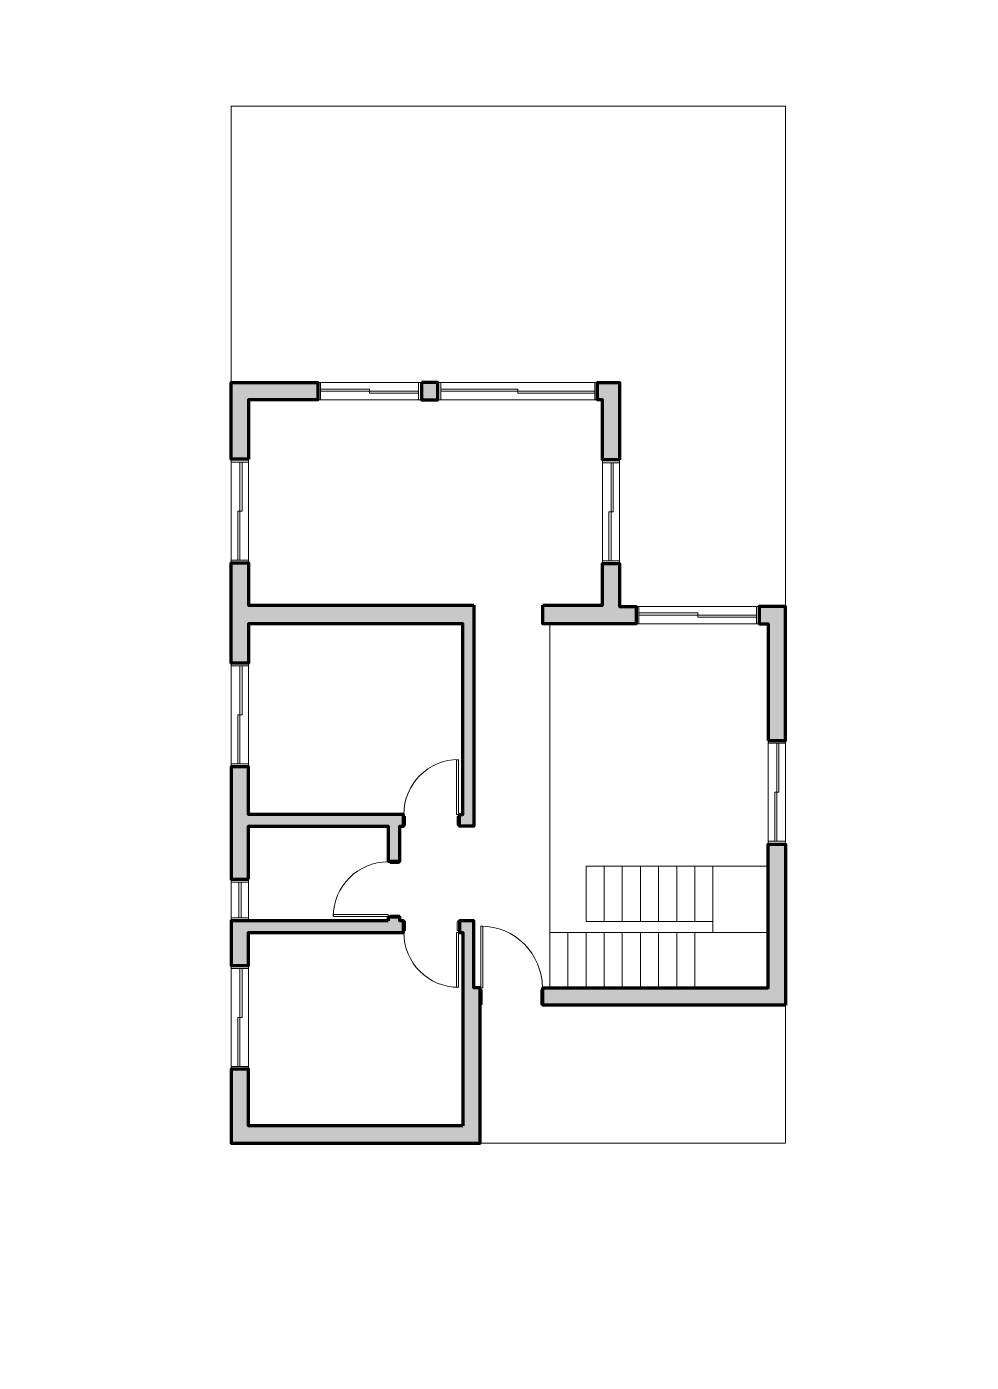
# Paper-space layout 'plano-baja' of a CAD drawing. Header units: metres, sheet in millimetres. Extents: x 0 to 210, y 0 to 297.
# The model-space entities are those that its viewports show. They can reach past a viewport. Long polylines and large blocks are cut down to what shows.
import ezdxf

# ---------------------------------------------------------------- set-up
doc = ezdxf.new("R2010")
doc.units = ezdxf.units.M
for name, color, linetype, lineweight in [('ARQ-ABERTURA', 2, 'Continuous', 13), ('ARQ-ABERTURA-CORTE', 3, 'Continuous', 15), ('ARQ-ABERTURA-SECUNDARIA', 1, 'Continuous', 9), ('ARQ-MURO-CORTE', 4, 'Continuous', 80)]:
    doc.layers.add(name, color=color, linetype=linetype, lineweight=lineweight)
for name, color, linetype, lineweight, true_color in [('ARQ-ABERTURA-PROYECCION', 7, 'Continuous', 13, 0x7f7f7f), ('ARQ-BLANCO', 7, 'Continuous', 80, 0xffffff), ('ARQ-GRIS', 7, 'Continuous', 15, 0x7f7f7f)]:
    doc.layers.add(name, color=color, linetype=linetype, lineweight=lineweight, true_color=true_color)
doc.layers.add('VP', color=7, linetype='Continuous')
doc.layers.get('VP').freeze()
doc.styles.add('Cota', font='GOTHIC.TTF', dxfattribs={"height": 0.0018})

# ---------------------------------------------------------------- blocks, each defined once
blk = doc.blocks.new('*U26')
at = {"layer": 'ARQ-ABERTURA-CORTE', "ltscale": 0.05}
blk.add_lwpolyline([(0.01, 0), (0.04, 0), (0.04, 0.89), (0.01, 0.89)], close=True, dxfattribs=at)
at = {"layer": 'ARQ-ABERTURA-CORTE'}
for points in [[(0.03, -0.23, -0.414214), (0.01, -0.25), (0, -0.25), (0, 0), (0.01, 0), (0.01, -0.03), (0.03, -0.03)], [(0.88, -0.23, 0.414214), (0.9, -0.25), (0.91, -0.25), (0.91, 0), (0.9, 0), (0.9, -0.03), (0.88, -0.03)]]:
    blk.add_lwpolyline(points, format="xyb", close=True, dxfattribs=at)
at = {"layer": 'ARQ-ABERTURA-PROYECCION', "ltscale": 0.05}
blk.add_arc((0.01, 0), 0.892, 0, 90, dxfattribs=at)
at = {"style": 'Cota'}
blk.add_attdef('ANCHO', (0, 0), '', height=0.0018, dxfattribs=at)
blk = doc.blocks.new('*U25')
at = {"layer": 'ARQ-ABERTURA-CORTE', "ltscale": 0.05}
blk.add_lwpolyline([(0.01, 0), (0.04, 0), (0.04, 0.79), (0.01, 0.79)], close=True, dxfattribs=at)
at = {"layer": 'ARQ-ABERTURA-CORTE'}
for points in [[(0.03, -0.15, -0.414214), (0.01, -0.17), (0, -0.17), (0, 0), (0.01, 0), (0.01, -0.03), (0.03, -0.03)], [(0.78, -0.15, 0.414214), (0.8, -0.17), (0.81, -0.17), (0.81, 0), (0.8, 0), (0.8, -0.03), (0.78, -0.03)]]:
    blk.add_lwpolyline(points, format="xyb", close=True, dxfattribs=at)
at = {"layer": 'ARQ-ABERTURA-PROYECCION', "ltscale": 0.05}
blk.add_arc((0.01, 0), 0.794, 0, 90, dxfattribs=at)
at = {"style": 'Cota'}
blk.add_attdef('ANCHO', (0, 0), '', height=0.0018, dxfattribs=at)
blk = doc.blocks.new('*U13')
at = {"layer": 'ARQ-ABERTURA'}
for p, q in [((0.04, 0), (1.46, 0)), ((1.46, -0.25), (0.04, -0.25))]:
    blk.add_line(p, q, dxfattribs=at)
at = {"layer": 'ARQ-ABERTURA-CORTE'}
for points in [[(0, 0), (0.04, 0), (0.04, -0.25), (0, -0.25)], [(1.5, 0), (1.46, 0), (1.46, -0.25), (1.5, -0.25)]]:
    blk.add_lwpolyline(points, dxfattribs=at)
at = {"layer": 'ARQ-ABERTURA-SECUNDARIA'}
for p, q in [((0.04, -0.095), (0.75, -0.095)), ((0.04, -0.125), (1.46, -0.125)), ((0.75, -0.095), (0.75, -0.155)), ((0.75, -0.155), (1.46, -0.155))]:
    blk.add_line(p, q, dxfattribs=at)
blk = doc.blocks.new('*U14')
at = {"layer": 'ARQ-ABERTURA'}
for p, q in [((0.04, 0), (2.27, 0)), ((2.27, -0.25), (0.04, -0.25))]:
    blk.add_line(p, q, dxfattribs=at)
at = {"layer": 'ARQ-ABERTURA-CORTE'}
for points in [[(0, 0), (0.04, 0), (0.04, -0.25), (0, -0.25)], [(2.31, 0), (2.27, 0), (2.27, -0.25), (2.31, -0.25)]]:
    blk.add_lwpolyline(points, dxfattribs=at)
at = {"layer": 'ARQ-ABERTURA-SECUNDARIA'}
for p, q in [((0.04, -0.095), (1.155, -0.095)), ((0.04, -0.125), (2.27, -0.125)), ((1.155, -0.095), (1.155, -0.155)), ((1.155, -0.155), (2.27, -0.155))]:
    blk.add_line(p, q, dxfattribs=at)
blk = doc.blocks.new('*U15')
at = {"layer": 'ARQ-ABERTURA'}
for p, q in [((0.04, 0), (1.74, 0)), ((1.74, -0.25), (0.04, -0.25))]:
    blk.add_line(p, q, dxfattribs=at)
at = {"layer": 'ARQ-ABERTURA-CORTE'}
for points in [[(0, 0), (0.04, 0), (0.04, -0.25), (0, -0.25)], [(1.78, 0), (1.74, 0), (1.74, -0.25), (1.78, -0.25)]]:
    blk.add_lwpolyline(points, dxfattribs=at)
at = {"layer": 'ARQ-ABERTURA-SECUNDARIA'}
for p, q in [((0.04, -0.095), (0.89, -0.095)), ((0.04, -0.125), (1.74, -0.125)), ((0.89, -0.095), (0.89, -0.155)), ((0.89, -0.155), (1.74, -0.155))]:
    blk.add_line(p, q, dxfattribs=at)
blk = doc.blocks.new('*U27')
at = {"layer": 'ARQ-ABERTURA-CORTE'}
for points in [[(0.03, -0.02, 0.4142136), (0.01, 0), (0, 0), (0, -0.17), (0.01, -0.17), (0.01, -0.14), (0.03, -0.14)], [(0.78, -0.02, -0.4142136), (0.8, 0), (0.81, 0), (0.81, -0.17), (0.8, -0.17), (0.8, -0.14), (0.78, -0.14)]]:
    blk.add_lwpolyline(points, format="xyb", close=True, dxfattribs=at)
at = {"layer": 'ARQ-ABERTURA-CORTE', "ltscale": 0.05}
blk.add_lwpolyline([(0.01, -0.17), (0.04, -0.17), (0.04, -0.96), (0.01, -0.96)], close=True, dxfattribs=at)
at = {"layer": 'ARQ-ABERTURA-PROYECCION', "ltscale": 0.05}
blk.add_arc((0.01, -0.17), 0.7938, 270, 0, dxfattribs=at)
at = {"style": 'Cota'}
blk.add_attdef('ANCHO', (0, -0.1718), '', height=0.0018, dxfattribs=at)
blk = doc.blocks.new('*U21')
at = {"layer": 'ARQ-ABERTURA'}
for p, q in [((0.04, 0), (0.56, 0)), ((0.56, -0.25), (0.04, -0.25))]:
    blk.add_line(p, q, dxfattribs=at)
at = {"layer": 'ARQ-ABERTURA-CORTE'}
for points in [[(0, 0), (0.04, 0), (0.04, -0.25), (0, -0.25)], [(0.6, 0), (0.56, 0), (0.56, -0.25), (0.6, -0.25)]]:
    blk.add_lwpolyline(points, dxfattribs=at)
at = {"layer": 'ARQ-ABERTURA-SECUNDARIA'}
for p, q in [((0.04, -0.11), (0.56, -0.11)), ((0.04, -0.14), (0.56, -0.14))]:
    blk.add_line(p, q, dxfattribs=at)

msp = doc.modelspace()

# ---------------------------------------------------------------- hatches: boundary and pattern name
at = {"layer": 'ARQ-BLANCO'}
h = msp.add_hatch(color=256, dxfattribs=at)
h.dxf.hatch_style = 1
h.paths.add_polyline_path([(4.59, -3.51), (7.79, -3.51), (7.79, -0.25), (8.4, -0.25), (8.4, 0), (6.95, 0), (6.95, -0.25), (7.52, -0.25), (7.52, -3.35), (4.76, -3.35), (4.76, -3.3), (4.59, -3.3)])
h.paths.add_polyline_path([(0, 0), (0, -3.6), (2.25, -3.6), (2.25, -3.51), (3.22, -3.51), (3.22, -3.3), (3.05, -3.3), (3.05, -3.35), (0.25, -3.35), (0.25, -0.25), (1.07, -0.25), (1.07, 0)])
h.paths.add_polyline_path([(2, -8.02), (4.33, -8.02), (4.33, -7.77), (2.25, -7.77), (2.25, -4.51), (2, -4.51)])
h.paths.add_polyline_path([(3.82, -0.25), (4.59, -0.25), (4.59, -2.27), (4.08, -2.27), (4.08, -2.44), (4.59, -2.44), (4.59, -2.49), (4.76, -2.49), (4.76, -0.25), (5.45, -0.25), (5.45, 0), (3.82, 0)])
h.paths.add_polyline_path([(2.57, -0.25), (3.05, -0.25), (3.05, -2.49), (3.22, -2.49), (3.22, -2.44), (3.27, -2.44), (3.27, -2.27), (3.22, -2.27), (3.22, 0), (2.57, 0)])
h.paths.add_polyline_path([(9.9, -0.25), (10.76, -0.25), (10.76, -1.25), (11.01, -1.25), (11.01, 0), (9.9, 0)])
h.paths.add_polyline_path([(7.52, -5.86), (7.77, -5.86), (7.77, -5.62), (8.39, -5.62), (8.39, -5.37), (7.79, -5.37), (7.79, -4.51), (7.52, -4.51)])
h.paths.add_polyline_path([(5.83, -8.02), (7.77, -8.02), (7.77, -7.64), (7.52, -7.64), (7.52, -7.77), (5.83, -7.77)])
h.paths.add_polyline_path([(9.89, -5.62), (11.01, -5.62), (11.01, -5.3), (10.76, -5.3), (10.76, -5.37), (9.89, -5.37)])
h.paths.add_polyline_path([(10.76, -2.99), (11.01, -2.99), (11.01, -2.75), (10.76, -2.75)])

# ---------------------------------------------------------------- linework, layer by layer
at = {"layer": 'ARQ-GRIS'}
for p, q in [((2.25, -4.61), (7.52, -4.61)), ((3.05, -4.61), (3.05, -7.77)), ((3.05, -4.872), (2.25, -4.872)), ((3.05, -5.134), (2.25, -5.134)), ((4.01, -5.134), (3.21, -5.134)), ((3.21, -5.134), (3.21, -6.97)), ((4.01, -5.134), (4.01, -7.77)), ((3.05, -5.397), (2.25, -5.397)), ((4.01, -5.397), (3.21, -5.397)), ((3.05, -5.659), (2.25, -5.659)), ((4.01, -5.659), (3.21, -5.659)), ((3.05, -5.921), (2.25, -5.921)), ((4.01, -5.921), (3.21, -5.921)), ((3.05, -6.183), (2.25, -6.183)), ((4.01, -6.183), (3.21, -6.183)), ((3.05, -6.446), (2.25, -6.446)), ((4.01, -6.446), (3.21, -6.446)), ((3.05, -6.708), (2.25, -6.708)), ((4.01, -6.708), (3.21, -6.708)), ((4.01, -6.97), (3.05, -6.97)), ((4.01, -7.77), (2.25, -7.77))]:
    msp.add_line(p, q, dxfattribs=at)
for points in [[(7.77, -8.02), (15.01, -8.02), (15.01, 0), (11.01, 0)], [(2, -8.02), (0, -8.02), (0, -3.6)]]:
    msp.add_lwpolyline(points, dxfattribs=at)
at = {"layer": 'ARQ-MURO-CORTE'}
for points in [[(0.25, -3.35), (0.25, -0.25), (1.07, -0.25), (1.07, 0), (0, 0), (0, -3.6), (2.25, -3.6), (2.25, -3.51), (3.22, -3.51), (3.22, -3.3), (3.05, -3.3), (3.05, -3.35)], [(3.22, -2.27), (3.22, 0), (2.57, 0), (2.57, -0.25), (3.05, -0.25), (3.05, -2.49), (3.22, -2.49), (3.22, -2.44), (3.27, -2.44), (3.27, -2.27)], [(3.82, -0.25), (4.59, -0.25), (4.59, -2.27), (4.08, -2.27), (4.08, -2.44), (4.59, -2.44), (4.59, -2.49), (4.76, -2.49), (4.76, -0.25), (5.45, -0.25), (5.45, 0), (3.82, 0)], [(7.79, -3.51), (4.59, -3.51), (4.59, -3.3), (4.76, -3.3), (4.76, -3.35), (7.52, -3.35), (7.52, -0.25), (6.95, -0.25), (6.95, 0), (8.4, 0), (8.4, -0.25), (7.79, -0.25)], [(9.9, -0.25), (9.9, 0), (11.01, 0), (11.01, -1.25), (10.76, -1.25), (10.76, -0.25)], [(11.01, -2.75), (10.76, -2.75), (10.76, -2.99), (11.01, -2.99)], [(2, -8.02), (2, -4.51), (2.25, -4.51), (2.25, -7.77), (4.33, -7.77), (4.33, -8.02)], [(7.79, -4.51), (7.79, -5.37), (8.39, -5.37), (8.39, -5.62), (7.77, -5.62), (7.77, -5.86), (7.52, -5.86), (7.52, -4.51)], [(9.89, -5.62), (9.89, -5.37), (10.76, -5.37), (10.76, -5.3), (11.01, -5.3), (11.01, -5.62)], [(5.83, -7.77), (5.83, -8.02), (7.77, -8.02), (7.77, -7.64), (7.52, -7.64), (7.52, -7.77)]]:
    msp.add_lwpolyline(points, close=True, dxfattribs=at)

# ---------------------------------------------------------------- block references
at = {"layer": 'ARQ-ABERTURA'}
for name, p in [('*U13', (1.07, 0)), ('*U21', (3.22, 0)), ('*U13', (5.45, 0)), ('*U13', (8.4, 0)), ('*U25', (3.27, -2.27))]:
    msp.add_blockref(name, p, dxfattribs=at)
for name, p, rotation in [('*U13', (11.01, -1.25), 270), ('*U25', (3.05, -3.3), 90), ('*U27', (4.59, -3.3), 90), ('*U14', (11.01, -2.99), 270), ('*U26', (2.25, -3.6), 270), ('*U13', (9.89, -5.62), 180), ('*U15', (7.77, -5.86), 270), ('*U13', (5.83, -8.02), 180)]:
    msp.add_blockref(name, p, dxfattribs=dict(at, rotation=rotation))

psp = doc.layouts.new('plano-baja')

# ---------------------------------------------------------------- viewports
at = {"layer": 'VP', "view_target_point": (7.439, -3.901), "view_twist_angle": 90}
psp.add_viewport(center=(105, 148.5), size=(210, 297), view_center_point=(-0.027, -0.944), view_height=19.3344, dxfattribs=at)

doc.saveas('drawing.dxf')
